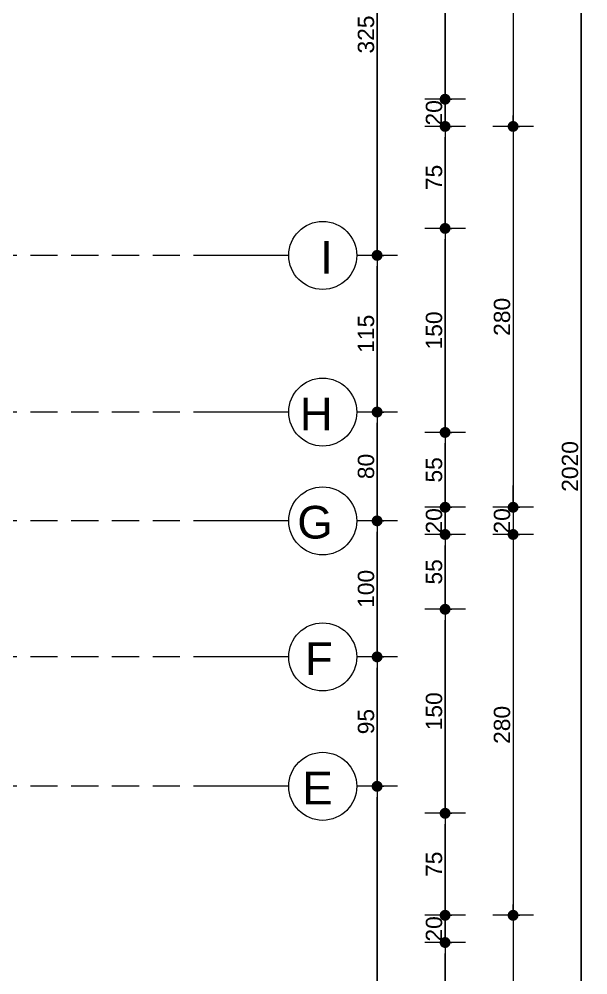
# Model space of a CAD drawing. Header units: millimetres. Extents: x 38129 to 72024, y -56282 to 16512.
# Drawn here: x 49981 to 50400, y -44474 to -43772 of the extents above; entities that cross this region are included whole.
import ezdxf

# ---------------------------------------------------------------- set-up
doc = ezdxf.new("R2010")
doc.units = ezdxf.units.MM
doc.linetypes.add('HIDDEN', pattern=[0.375, 0.25, -0.125])
doc.layers.add('AKS', color=55, linetype='HIDDEN', lineweight=0)
doc.layers.add('DIŞÖLÇÜ', color=37, linetype='Continuous', lineweight=0)
doc.styles.add('icdisolcu_yazi', font='arial.ttf')
doc.styles.get("Standard").update_dxf_attribs({"font": 'arial.ttf'})
doc.dimstyles.new('İç Ölçü', dxfattribs={"dimtxt": 12, "dimasz": 8, "dimexe": 5, "dimexo": 0, "dimgap": 2, "dimtad": 1, "dimdec": 0, "dimzin": 12, "dimdsep": 46, "dimtxsty": 'icdisolcu_yazi', "dimblk": 'DOT', "dimcen": 8, "dimdle": 5, "dimclrd": 256, "dimclre": 256, "dimclrt": 7, "dimadec": 0, "dimazin": 3, "dimtfac": 1, "dimtdec": 0, "dimtix": 1, "dimtmove": 2, "dimatfit": 3, "dimldrblk": 'DOT', "dimfxl": 0, "dimtolj": 1, "dimtzin": 0, "dimlwd": -1, "dimlwe": -1, "dimarcsym": 0})

# ---------------------------------------------------------------- blocks, each defined once
blk = doc.blocks.new('_Dot')
at = {"color": 0, "lineweight": -2}
blk.add_line((-0.5, 0), (-1, 0), dxfattribs=at)
at = {"color": 0, "lineweight": 30, "const_width": 0.5}
blk.add_lwpolyline([(-0.25, 0, 1), (0.25, 0, 1)], format="xyb", close=True, dxfattribs=at)
blk = doc.blocks.new('*D1192')
at = {"layer": 'Defpoints', "color": 0, "lineweight": 120, "transparency": 16777216}
for p in [(50244.67, -44335.6), (50244.67, -44335.6), (50244.67, -44660.43)]:
    blk.add_point(p, dxfattribs=at)
at = {"layer": 'DIŞÖLÇÜ', "transparency": 16777216}
for p, q in [((50244.67, -44335.6), (50249.67, -44335.6)), ((50244.67, -44660.43), (50249.67, -44660.43))]:
    blk.add_line(p, q, dxfattribs=at)
at = {"layer": 'DIŞÖLÇÜ', "linetype": 'Continuous', "transparency": 16777216}
blk.add_line((50244.67, -44652.43), (50244.67, -44343.6), dxfattribs=at)
at = {"layer": 'DIŞÖLÇÜ', "transparency": 16777216, "xscale": 8, "yscale": 8, "zscale": 8}
for p, rotation in [((50244.67, -44335.6), 90), ((50244.67, -44660.43), 270)]:
    blk.add_blockref('_Dot', p, dxfattribs=dict(at, rotation=rotation))
at = {"layer": 'DIŞÖLÇÜ', "color": 7, "transparency": 16777216, "insert": (50236.54, -44498.01), "char_height": 12, "attachment_point": 5, "rotation": 90, "style": 'icdisolcu_yazi'}
blk.add_mtext('\\A1;325', dxfattribs=at)
blk = doc.blocks.new('*D1193')
at = {"layer": 'Defpoints', "color": 0, "lineweight": 120, "transparency": 16777216}
for p in [(50244.67, -44240.43), (50244.67, -44240.43), (50244.67, -44335.6)]:
    blk.add_point(p, dxfattribs=at)
at = {"layer": 'DIŞÖLÇÜ', "transparency": 16777216}
for p, q in [((50244.67, -44240.43), (50249.67, -44240.43)), ((50244.67, -44335.6), (50249.67, -44335.6))]:
    blk.add_line(p, q, dxfattribs=at)
at = {"layer": 'DIŞÖLÇÜ', "linetype": 'Continuous', "transparency": 16777216}
blk.add_line((50244.67, -44327.6), (50244.67, -44248.43), dxfattribs=at)
at = {"layer": 'DIŞÖLÇÜ', "transparency": 16777216, "xscale": 8, "yscale": 8, "zscale": 8}
for p, rotation in [((50244.67, -44240.43), 90), ((50244.67, -44335.6), 270)]:
    blk.add_blockref('_Dot', p, dxfattribs=dict(at, rotation=rotation))
at = {"layer": 'DIŞÖLÇÜ', "color": 7, "transparency": 16777216, "insert": (50236.55, -44288.01), "char_height": 12, "attachment_point": 5, "rotation": 90, "style": 'icdisolcu_yazi'}
blk.add_mtext('\\A1;95', dxfattribs=at)
blk = doc.blocks.new('*D1194')
at = {"layer": 'Defpoints', "color": 0, "lineweight": 120, "transparency": 16777216}
for p in [(50244.67, -44140.43), (50244.67, -44140.43), (50244.67, -44240.43)]:
    blk.add_point(p, dxfattribs=at)
at = {"layer": 'DIŞÖLÇÜ', "transparency": 16777216}
for p, q in [((50244.67, -44140.43), (50249.67, -44140.43)), ((50244.67, -44240.43), (50249.67, -44240.43))]:
    blk.add_line(p, q, dxfattribs=at)
at = {"layer": 'DIŞÖLÇÜ', "linetype": 'Continuous', "transparency": 16777216}
blk.add_line((50244.67, -44232.43), (50244.67, -44148.43), dxfattribs=at)
at = {"layer": 'DIŞÖLÇÜ', "transparency": 16777216, "xscale": 8, "yscale": 8, "zscale": 8}
for p, rotation in [((50244.67, -44140.43), 90), ((50244.67, -44240.43), 270)]:
    blk.add_blockref('_Dot', p, dxfattribs=dict(at, rotation=rotation))
at = {"layer": 'DIŞÖLÇÜ', "color": 7, "transparency": 16777216, "insert": (50236.55, -44190.43), "char_height": 12, "attachment_point": 5, "rotation": 90, "style": 'icdisolcu_yazi'}
blk.add_mtext('\\A1;100', dxfattribs=at)
blk = doc.blocks.new('*D1195')
at = {"layer": 'Defpoints', "color": 0, "lineweight": 120, "transparency": 16777216}
for p in [(50244.67, -44060.43), (50244.67, -44060.43), (50244.67, -44140.43)]:
    blk.add_point(p, dxfattribs=at)
at = {"layer": 'DIŞÖLÇÜ', "transparency": 16777216}
for p, q in [((50244.67, -44060.43), (50249.67, -44060.43)), ((50244.67, -44140.43), (50249.67, -44140.43))]:
    blk.add_line(p, q, dxfattribs=at)
at = {"layer": 'DIŞÖLÇÜ', "linetype": 'Continuous', "transparency": 16777216}
blk.add_line((50244.67, -44132.43), (50244.67, -44068.43), dxfattribs=at)
at = {"layer": 'DIŞÖLÇÜ', "transparency": 16777216, "xscale": 8, "yscale": 8, "zscale": 8}
for p, rotation in [((50244.67, -44060.43), 90), ((50244.67, -44140.43), 270)]:
    blk.add_blockref('_Dot', p, dxfattribs=dict(at, rotation=rotation))
at = {"layer": 'DIŞÖLÇÜ', "color": 7, "transparency": 16777216, "insert": (50236.55, -44100.43), "char_height": 12, "attachment_point": 5, "rotation": 90, "style": 'icdisolcu_yazi'}
blk.add_mtext('\\A1;80', dxfattribs=at)
blk = doc.blocks.new('*D1196')
at = {"layer": 'Defpoints', "color": 0, "lineweight": 120, "transparency": 16777216}
for p in [(50244.67, -43945.25), (50244.67, -43945.25), (50244.67, -44060.43)]:
    blk.add_point(p, dxfattribs=at)
at = {"layer": 'DIŞÖLÇÜ', "transparency": 16777216}
for p, q in [((50244.67, -43945.25), (50249.67, -43945.25)), ((50244.67, -44060.43), (50249.67, -44060.43))]:
    blk.add_line(p, q, dxfattribs=at)
at = {"layer": 'DIŞÖLÇÜ', "linetype": 'Continuous', "transparency": 16777216}
blk.add_line((50244.67, -44052.43), (50244.67, -43953.25), dxfattribs=at)
at = {"layer": 'DIŞÖLÇÜ', "transparency": 16777216, "xscale": 8, "yscale": 8, "zscale": 8}
for p, rotation in [((50244.67, -43945.25), 90), ((50244.67, -44060.43), 270)]:
    blk.add_blockref('_Dot', p, dxfattribs=dict(at, rotation=rotation))
at = {"layer": 'DIŞÖLÇÜ', "color": 7, "transparency": 16777216, "insert": (50236.55, -44002.84), "char_height": 12, "attachment_point": 5, "rotation": 90, "style": 'icdisolcu_yazi'}
blk.add_mtext('\\A1;115', dxfattribs=at)
blk = doc.blocks.new('*D1197')
at = {"layer": 'Defpoints', "color": 0, "lineweight": 120, "transparency": 16777216}
for p in [(50244.67, -43620.43), (50244.67, -43620.43), (50244.67, -43945.25)]:
    blk.add_point(p, dxfattribs=at)
at = {"layer": 'DIŞÖLÇÜ', "transparency": 16777216}
for p, q in [((50244.67, -43620.43), (50249.67, -43620.43)), ((50244.67, -43945.25), (50249.67, -43945.25))]:
    blk.add_line(p, q, dxfattribs=at)
at = {"layer": 'DIŞÖLÇÜ', "linetype": 'Continuous', "transparency": 16777216}
blk.add_line((50244.67, -43937.25), (50244.67, -43628.43), dxfattribs=at)
at = {"layer": 'DIŞÖLÇÜ', "transparency": 16777216, "xscale": 8, "yscale": 8, "zscale": 8}
for p, rotation in [((50244.67, -43620.43), 90), ((50244.67, -43945.25), 270)]:
    blk.add_blockref('_Dot', p, dxfattribs=dict(at, rotation=rotation))
at = {"layer": 'DIŞÖLÇÜ', "color": 7, "transparency": 16777216, "insert": (50236.54, -43782.84), "char_height": 12, "attachment_point": 5, "rotation": 90, "style": 'icdisolcu_yazi'}
blk.add_mtext('\\A1;325', dxfattribs=at)
blk = doc.blocks.new('*D1309')
at = {"layer": 'Defpoints', "color": 0, "lineweight": 120, "transparency": 16777216}
for p in [(50294.67, -44450.43), (50294.67, -44450.43), (50294.67, -44740.44)]:
    blk.add_point(p, dxfattribs=at)
at = {"layer": 'DIŞÖLÇÜ', "transparency": 16777216}
for p, q in [((50294.67, -44450.43), (50299.67, -44450.43)), ((50294.67, -44740.44), (50299.67, -44740.44))]:
    blk.add_line(p, q, dxfattribs=at)
at = {"layer": 'DIŞÖLÇÜ', "linetype": 'Continuous', "transparency": 16777216}
blk.add_line((50294.67, -44732.44), (50294.67, -44458.43), dxfattribs=at)
at = {"layer": 'DIŞÖLÇÜ', "transparency": 16777216, "xscale": 8, "yscale": 8, "zscale": 8}
for p, rotation in [((50294.67, -44450.43), 90), ((50294.67, -44740.44), 270)]:
    blk.add_blockref('_Dot', p, dxfattribs=dict(at, rotation=rotation))
at = {"layer": 'DIŞÖLÇÜ', "color": 7, "transparency": 16777216, "insert": (50286.55, -44595.44), "char_height": 12, "attachment_point": 5, "rotation": 90, "style": 'icdisolcu_yazi'}
blk.add_mtext('\\A1;290', dxfattribs=at)
blk = doc.blocks.new('*D1310')
at = {"layer": 'Defpoints', "color": 0, "lineweight": 120, "transparency": 16777216}
for p in [(50294.67, -44430.43), (50294.67, -44430.43), (50294.67, -44450.43)]:
    blk.add_point(p, dxfattribs=at)
at = {"layer": 'DIŞÖLÇÜ', "linetype": 'Continuous', "transparency": 16777216}
for p, q in [((50294.67, -44422.43), (50294.67, -44414.43)), ((50294.67, -44450.43), (50294.67, -44430.43)), ((50294.67, -44458.43), (50294.67, -44466.43))]:
    blk.add_line(p, q, dxfattribs=at)
at = {"layer": 'DIŞÖLÇÜ', "transparency": 16777216}
for p, q in [((50294.67, -44430.43), (50299.67, -44430.43)), ((50294.67, -44450.43), (50299.67, -44450.43))]:
    blk.add_line(p, q, dxfattribs=at)
at = {"layer": 'DIŞÖLÇÜ', "transparency": 16777216, "xscale": 8, "yscale": 8, "zscale": 8}
for p, rotation in [((50294.67, -44430.43), 270), ((50294.67, -44450.43), 90)]:
    blk.add_blockref('_Dot', p, dxfattribs=dict(at, rotation=rotation))
at = {"layer": 'DIŞÖLÇÜ', "color": 7, "transparency": 16777216, "insert": (50286.55, -44440.43), "char_height": 12, "attachment_point": 5, "rotation": 90, "style": 'icdisolcu_yazi'}
blk.add_mtext('\\A1;20', dxfattribs=at)
blk = doc.blocks.new('*D1311')
at = {"layer": 'Defpoints', "color": 0, "lineweight": 120, "transparency": 16777216}
for p in [(50294.67, -44355.43), (50294.67, -44355.43), (50294.67, -44430.43)]:
    blk.add_point(p, dxfattribs=at)
at = {"layer": 'DIŞÖLÇÜ', "transparency": 16777216}
for p, q in [((50294.67, -44355.43), (50299.67, -44355.43)), ((50294.67, -44430.43), (50299.67, -44430.43))]:
    blk.add_line(p, q, dxfattribs=at)
at = {"layer": 'DIŞÖLÇÜ', "linetype": 'Continuous', "transparency": 16777216}
blk.add_line((50294.67, -44422.43), (50294.67, -44363.43), dxfattribs=at)
at = {"layer": 'DIŞÖLÇÜ', "transparency": 16777216, "xscale": 8, "yscale": 8, "zscale": 8}
for p, rotation in [((50294.67, -44355.43), 90), ((50294.67, -44430.43), 270)]:
    blk.add_blockref('_Dot', p, dxfattribs=dict(at, rotation=rotation))
at = {"layer": 'DIŞÖLÇÜ', "color": 7, "transparency": 16777216, "insert": (50286.57, -44392.93), "char_height": 12, "attachment_point": 5, "rotation": 90, "style": 'icdisolcu_yazi'}
blk.add_mtext('\\A1;75', dxfattribs=at)
blk = doc.blocks.new('*D1312')
at = {"layer": 'Defpoints', "color": 0, "lineweight": 120, "transparency": 16777216}
for p in [(50294.67, -44205.43), (50294.67, -44205.43), (50294.67, -44355.43)]:
    blk.add_point(p, dxfattribs=at)
at = {"layer": 'DIŞÖLÇÜ', "transparency": 16777216}
for p, q in [((50294.67, -44205.43), (50299.67, -44205.43)), ((50294.67, -44355.43), (50299.67, -44355.43))]:
    blk.add_line(p, q, dxfattribs=at)
at = {"layer": 'DIŞÖLÇÜ', "linetype": 'Continuous', "transparency": 16777216}
blk.add_line((50294.67, -44347.43), (50294.67, -44213.43), dxfattribs=at)
at = {"layer": 'DIŞÖLÇÜ', "transparency": 16777216, "xscale": 8, "yscale": 8, "zscale": 8}
for p, rotation in [((50294.67, -44205.43), 90), ((50294.67, -44355.43), 270)]:
    blk.add_blockref('_Dot', p, dxfattribs=dict(at, rotation=rotation))
at = {"layer": 'DIŞÖLÇÜ', "color": 7, "transparency": 16777216, "insert": (50286.55, -44280.43), "char_height": 12, "attachment_point": 5, "rotation": 90, "style": 'icdisolcu_yazi'}
blk.add_mtext('\\A1;150', dxfattribs=at)
blk = doc.blocks.new('*D1313')
at = {"layer": 'Defpoints', "color": 0, "lineweight": 120, "transparency": 16777216}
for p in [(50294.67, -44150.43), (50294.67, -44150.43), (50294.67, -44205.43)]:
    blk.add_point(p, dxfattribs=at)
at = {"layer": 'DIŞÖLÇÜ', "transparency": 16777216}
for p, q in [((50294.67, -44150.43), (50299.67, -44150.43)), ((50294.67, -44205.43), (50299.67, -44205.43))]:
    blk.add_line(p, q, dxfattribs=at)
at = {"layer": 'DIŞÖLÇÜ', "linetype": 'Continuous', "transparency": 16777216}
blk.add_line((50294.67, -44197.43), (50294.67, -44158.43), dxfattribs=at)
at = {"layer": 'DIŞÖLÇÜ', "transparency": 16777216, "xscale": 8, "yscale": 8, "zscale": 8}
for p, rotation in [((50294.67, -44150.43), 90), ((50294.67, -44205.43), 270)]:
    blk.add_blockref('_Dot', p, dxfattribs=dict(at, rotation=rotation))
at = {"layer": 'DIŞÖLÇÜ', "color": 7, "transparency": 16777216, "insert": (50286.57, -44177.93), "char_height": 12, "attachment_point": 5, "rotation": 90, "style": 'icdisolcu_yazi'}
blk.add_mtext('\\A1;55', dxfattribs=at)
blk = doc.blocks.new('*D1314')
at = {"layer": 'Defpoints', "color": 0, "lineweight": 120, "transparency": 16777216}
for p in [(50294.67, -44130.43), (50294.67, -44130.43), (50294.67, -44150.43)]:
    blk.add_point(p, dxfattribs=at)
at = {"layer": 'DIŞÖLÇÜ', "linetype": 'Continuous', "transparency": 16777216}
for p, q in [((50294.67, -44122.43), (50294.67, -44114.43)), ((50294.67, -44150.43), (50294.67, -44130.43)), ((50294.67, -44158.43), (50294.67, -44166.43))]:
    blk.add_line(p, q, dxfattribs=at)
at = {"layer": 'DIŞÖLÇÜ', "transparency": 16777216}
for p, q in [((50294.67, -44130.43), (50299.67, -44130.43)), ((50294.67, -44150.43), (50299.67, -44150.43))]:
    blk.add_line(p, q, dxfattribs=at)
at = {"layer": 'DIŞÖLÇÜ', "transparency": 16777216, "xscale": 8, "yscale": 8, "zscale": 8}
for p, rotation in [((50294.67, -44130.43), 270), ((50294.67, -44150.43), 90)]:
    blk.add_blockref('_Dot', p, dxfattribs=dict(at, rotation=rotation))
at = {"layer": 'DIŞÖLÇÜ', "color": 7, "transparency": 16777216, "insert": (50286.55, -44140.43), "char_height": 12, "attachment_point": 5, "rotation": 90, "style": 'icdisolcu_yazi'}
blk.add_mtext('\\A1;20', dxfattribs=at)
blk = doc.blocks.new('*D1315')
at = {"layer": 'Defpoints', "color": 0, "lineweight": 120, "transparency": 16777216}
for p in [(50294.67, -44075.42), (50294.67, -44075.42), (50294.67, -44130.43)]:
    blk.add_point(p, dxfattribs=at)
at = {"layer": 'DIŞÖLÇÜ', "transparency": 16777216}
for p, q in [((50294.67, -44075.42), (50299.67, -44075.42)), ((50294.67, -44130.43), (50299.67, -44130.43))]:
    blk.add_line(p, q, dxfattribs=at)
at = {"layer": 'DIŞÖLÇÜ', "linetype": 'Continuous', "transparency": 16777216}
blk.add_line((50294.67, -44122.43), (50294.67, -44083.42), dxfattribs=at)
at = {"layer": 'DIŞÖLÇÜ', "transparency": 16777216, "xscale": 8, "yscale": 8, "zscale": 8}
for p, rotation in [((50294.67, -44075.42), 90), ((50294.67, -44130.43), 270)]:
    blk.add_blockref('_Dot', p, dxfattribs=dict(at, rotation=rotation))
at = {"layer": 'DIŞÖLÇÜ', "color": 7, "transparency": 16777216, "insert": (50286.57, -44102.93), "char_height": 12, "attachment_point": 5, "rotation": 90, "style": 'icdisolcu_yazi'}
blk.add_mtext('\\A1;55', dxfattribs=at)
blk = doc.blocks.new('*D1316')
at = {"layer": 'Defpoints', "color": 0, "lineweight": 120, "transparency": 16777216}
for p in [(50294.67, -43925.42), (50294.67, -43925.42), (50294.67, -44075.42)]:
    blk.add_point(p, dxfattribs=at)
at = {"layer": 'DIŞÖLÇÜ', "transparency": 16777216}
for p, q in [((50294.67, -43925.42), (50299.67, -43925.42)), ((50294.67, -44075.42), (50299.67, -44075.42))]:
    blk.add_line(p, q, dxfattribs=at)
at = {"layer": 'DIŞÖLÇÜ', "linetype": 'Continuous', "transparency": 16777216}
blk.add_line((50294.67, -44067.42), (50294.67, -43933.42), dxfattribs=at)
at = {"layer": 'DIŞÖLÇÜ', "transparency": 16777216, "xscale": 8, "yscale": 8, "zscale": 8}
for p, rotation in [((50294.67, -43925.42), 90), ((50294.67, -44075.42), 270)]:
    blk.add_blockref('_Dot', p, dxfattribs=dict(at, rotation=rotation))
at = {"layer": 'DIŞÖLÇÜ', "color": 7, "transparency": 16777216, "insert": (50286.55, -44000.42), "char_height": 12, "attachment_point": 5, "rotation": 90, "style": 'icdisolcu_yazi'}
blk.add_mtext('\\A1;150', dxfattribs=at)
blk = doc.blocks.new('*D1317')
at = {"layer": 'Defpoints', "color": 0, "lineweight": 120, "transparency": 16777216}
for p in [(50294.67, -43850.43), (50294.67, -43850.43), (50294.67, -43925.42)]:
    blk.add_point(p, dxfattribs=at)
at = {"layer": 'DIŞÖLÇÜ', "transparency": 16777216}
for p, q in [((50294.67, -43850.43), (50299.67, -43850.43)), ((50294.67, -43925.42), (50299.67, -43925.42))]:
    blk.add_line(p, q, dxfattribs=at)
at = {"layer": 'DIŞÖLÇÜ', "linetype": 'Continuous', "transparency": 16777216}
blk.add_line((50294.67, -43917.42), (50294.67, -43858.43), dxfattribs=at)
at = {"layer": 'DIŞÖLÇÜ', "transparency": 16777216, "xscale": 8, "yscale": 8, "zscale": 8}
for p, rotation in [((50294.67, -43850.43), 90), ((50294.67, -43925.42), 270)]:
    blk.add_blockref('_Dot', p, dxfattribs=dict(at, rotation=rotation))
at = {"layer": 'DIŞÖLÇÜ', "color": 7, "transparency": 16777216, "insert": (50286.57, -43887.93), "char_height": 12, "attachment_point": 5, "rotation": 90, "style": 'icdisolcu_yazi'}
blk.add_mtext('\\A1;75', dxfattribs=at)
blk = doc.blocks.new('*D1318')
at = {"layer": 'Defpoints', "color": 0, "lineweight": 120, "transparency": 16777216}
for p in [(50294.67, -43830.43), (50294.67, -43830.43), (50294.67, -43850.43)]:
    blk.add_point(p, dxfattribs=at)
at = {"layer": 'DIŞÖLÇÜ', "linetype": 'Continuous', "transparency": 16777216}
for p, q in [((50294.67, -43822.43), (50294.67, -43814.43)), ((50294.67, -43850.43), (50294.67, -43830.43)), ((50294.67, -43858.43), (50294.67, -43866.43))]:
    blk.add_line(p, q, dxfattribs=at)
at = {"layer": 'DIŞÖLÇÜ', "transparency": 16777216}
for p, q in [((50294.67, -43830.43), (50299.67, -43830.43)), ((50294.67, -43850.43), (50299.67, -43850.43))]:
    blk.add_line(p, q, dxfattribs=at)
at = {"layer": 'DIŞÖLÇÜ', "transparency": 16777216, "xscale": 8, "yscale": 8, "zscale": 8}
for p, rotation in [((50294.67, -43830.43), 270), ((50294.67, -43850.43), 90)]:
    blk.add_blockref('_Dot', p, dxfattribs=dict(at, rotation=rotation))
at = {"layer": 'DIŞÖLÇÜ', "color": 7, "transparency": 16777216, "insert": (50286.55, -43840.43), "char_height": 12, "attachment_point": 5, "rotation": 90, "style": 'icdisolcu_yazi'}
blk.add_mtext('\\A1;20', dxfattribs=at)
blk = doc.blocks.new('*D1319')
at = {"layer": 'Defpoints', "color": 0, "lineweight": 120, "transparency": 16777216}
for p in [(50294.67, -43540.41), (50294.67, -43540.41), (50294.67, -43830.43)]:
    blk.add_point(p, dxfattribs=at)
at = {"layer": 'DIŞÖLÇÜ', "transparency": 16777216}
for p, q in [((50294.67, -43540.41), (50299.67, -43540.41)), ((50294.67, -43830.43), (50299.67, -43830.43))]:
    blk.add_line(p, q, dxfattribs=at)
at = {"layer": 'DIŞÖLÇÜ', "linetype": 'Continuous', "transparency": 16777216}
blk.add_line((50294.67, -43822.43), (50294.67, -43548.41), dxfattribs=at)
at = {"layer": 'DIŞÖLÇÜ', "transparency": 16777216, "xscale": 8, "yscale": 8, "zscale": 8}
for p, rotation in [((50294.67, -43540.41), 90), ((50294.67, -43830.43), 270)]:
    blk.add_blockref('_Dot', p, dxfattribs=dict(at, rotation=rotation))
at = {"layer": 'DIŞÖLÇÜ', "color": 7, "transparency": 16777216, "insert": (50286.55, -43685.42), "char_height": 12, "attachment_point": 5, "rotation": 90, "style": 'icdisolcu_yazi'}
blk.add_mtext('\\A1;290', dxfattribs=at)
blk = doc.blocks.new('*D1330')
at = {"layer": 'Defpoints', "color": 0, "lineweight": 120, "transparency": 16777216}
for p in [(50344.67, -43500.41), (50344.67, -43850.43), (50344.67, -43850.43)]:
    blk.add_point(p, dxfattribs=at)
at = {"layer": 'DIŞÖLÇÜ', "transparency": 16777216}
for p, q in [((50344.67, -43500.41), (50349.67, -43500.41)), ((50344.67, -43850.43), (50349.67, -43850.43))]:
    blk.add_line(p, q, dxfattribs=at)
at = {"layer": 'DIŞÖLÇÜ', "linetype": 'Continuous', "transparency": 16777216}
blk.add_line((50344.67, -43508.41), (50344.67, -43842.43), dxfattribs=at)
at = {"layer": 'DIŞÖLÇÜ', "transparency": 16777216, "xscale": 8, "yscale": 8, "zscale": 8}
for p, rotation in [((50344.67, -43500.41), 90), ((50344.67, -43850.43), 270)]:
    blk.add_blockref('_Dot', p, dxfattribs=dict(at, rotation=rotation))
at = {"layer": 'DIŞÖLÇÜ', "color": 7, "transparency": 16777216, "insert": (50336.54, -43675.42), "char_height": 12, "attachment_point": 5, "rotation": 90, "style": 'icdisolcu_yazi'}
blk.add_mtext('\\A1;350', dxfattribs=at)
blk = doc.blocks.new('*D1331')
at = {"layer": 'Defpoints', "color": 0, "lineweight": 120, "transparency": 16777216}
for p in [(50344.67, -43850.43), (50344.67, -44130.43), (50344.67, -44130.43)]:
    blk.add_point(p, dxfattribs=at)
at = {"layer": 'DIŞÖLÇÜ', "transparency": 16777216}
for p, q in [((50344.67, -43850.43), (50349.67, -43850.43)), ((50344.67, -44130.43), (50349.67, -44130.43))]:
    blk.add_line(p, q, dxfattribs=at)
at = {"layer": 'DIŞÖLÇÜ', "linetype": 'Continuous', "transparency": 16777216}
blk.add_line((50344.67, -43858.43), (50344.67, -44122.43), dxfattribs=at)
at = {"layer": 'DIŞÖLÇÜ', "transparency": 16777216, "xscale": 8, "yscale": 8, "zscale": 8}
for p, rotation in [((50344.67, -43850.43), 90), ((50344.67, -44130.43), 270)]:
    blk.add_blockref('_Dot', p, dxfattribs=dict(at, rotation=rotation))
at = {"layer": 'DIŞÖLÇÜ', "color": 7, "transparency": 16777216, "insert": (50336.55, -43990.43), "char_height": 12, "attachment_point": 5, "rotation": 90, "style": 'icdisolcu_yazi'}
blk.add_mtext('\\A1;280', dxfattribs=at)
blk = doc.blocks.new('*D1332')
at = {"layer": 'Defpoints', "color": 0, "lineweight": 120, "transparency": 16777216}
for p in [(50344.67, -44130.43), (50344.67, -44150.43), (50344.67, -44150.43)]:
    blk.add_point(p, dxfattribs=at)
at = {"layer": 'DIŞÖLÇÜ', "linetype": 'Continuous', "transparency": 16777216}
for p, q in [((50344.67, -44122.43), (50344.67, -44114.43)), ((50344.67, -44130.43), (50344.67, -44150.43)), ((50344.67, -44158.43), (50344.67, -44166.43))]:
    blk.add_line(p, q, dxfattribs=at)
at = {"layer": 'DIŞÖLÇÜ', "transparency": 16777216}
for p, q in [((50344.67, -44130.43), (50349.67, -44130.43)), ((50344.67, -44150.43), (50349.67, -44150.43))]:
    blk.add_line(p, q, dxfattribs=at)
at = {"layer": 'DIŞÖLÇÜ', "transparency": 16777216, "xscale": 8, "yscale": 8, "zscale": 8}
for p, rotation in [((50344.67, -44130.43), 270), ((50344.67, -44150.43), 90)]:
    blk.add_blockref('_Dot', p, dxfattribs=dict(at, rotation=rotation))
at = {"layer": 'DIŞÖLÇÜ', "color": 7, "transparency": 16777216, "insert": (50336.55, -44140.43), "char_height": 12, "attachment_point": 5, "rotation": 90, "style": 'icdisolcu_yazi'}
blk.add_mtext('\\A1;20', dxfattribs=at)
blk = doc.blocks.new('*D1333')
at = {"layer": 'Defpoints', "color": 0, "lineweight": 120, "transparency": 16777216}
for p in [(50344.67, -44150.43), (50344.67, -44430.43), (50344.67, -44430.43)]:
    blk.add_point(p, dxfattribs=at)
at = {"layer": 'DIŞÖLÇÜ', "transparency": 16777216}
for p, q in [((50344.67, -44150.43), (50349.67, -44150.43)), ((50344.67, -44430.43), (50349.67, -44430.43))]:
    blk.add_line(p, q, dxfattribs=at)
at = {"layer": 'DIŞÖLÇÜ', "linetype": 'Continuous', "transparency": 16777216}
blk.add_line((50344.67, -44158.43), (50344.67, -44422.43), dxfattribs=at)
at = {"layer": 'DIŞÖLÇÜ', "transparency": 16777216, "xscale": 8, "yscale": 8, "zscale": 8}
for p, rotation in [((50344.67, -44150.43), 90), ((50344.67, -44430.43), 270)]:
    blk.add_blockref('_Dot', p, dxfattribs=dict(at, rotation=rotation))
at = {"layer": 'DIŞÖLÇÜ', "color": 7, "transparency": 16777216, "insert": (50336.55, -44290.43), "char_height": 12, "attachment_point": 5, "rotation": 90, "style": 'icdisolcu_yazi'}
blk.add_mtext('\\A1;280', dxfattribs=at)
blk = doc.blocks.new('*D1334')
at = {"layer": 'Defpoints', "color": 0, "lineweight": 120, "transparency": 16777216}
for p in [(50344.67, -44430.43), (50344.67, -44780.44), (50344.67, -44780.44)]:
    blk.add_point(p, dxfattribs=at)
at = {"layer": 'DIŞÖLÇÜ', "transparency": 16777216}
for p, q in [((50344.67, -44430.43), (50349.67, -44430.43)), ((50344.67, -44780.44), (50349.67, -44780.44))]:
    blk.add_line(p, q, dxfattribs=at)
at = {"layer": 'DIŞÖLÇÜ', "linetype": 'Continuous', "transparency": 16777216}
blk.add_line((50344.67, -44438.43), (50344.67, -44772.44), dxfattribs=at)
at = {"layer": 'DIŞÖLÇÜ', "transparency": 16777216, "xscale": 8, "yscale": 8, "zscale": 8}
for p, rotation in [((50344.67, -44430.43), 90), ((50344.67, -44780.44), 270)]:
    blk.add_blockref('_Dot', p, dxfattribs=dict(at, rotation=rotation))
at = {"layer": 'DIŞÖLÇÜ', "color": 7, "transparency": 16777216, "insert": (50336.54, -44605.43), "char_height": 12, "attachment_point": 5, "rotation": 90, "style": 'icdisolcu_yazi'}
blk.add_mtext('\\A1;350', dxfattribs=at)
blk = doc.blocks.new('*D1336')
at = {"layer": 'Defpoints', "color": 0, "lineweight": 120, "transparency": 16777216}
for p in [(50394.67, -43090.4), (50394.67, -43090.4), (50394.67, -45110.44)]:
    blk.add_point(p, dxfattribs=at)
at = {"layer": 'DIŞÖLÇÜ', "transparency": 16777216}
for p, q in [((50394.67, -43090.4), (50399.67, -43090.4)), ((50394.67, -45110.44), (50399.67, -45110.44))]:
    blk.add_line(p, q, dxfattribs=at)
at = {"layer": 'DIŞÖLÇÜ', "linetype": 'Continuous', "transparency": 16777216}
blk.add_line((50394.67, -45102.44), (50394.67, -43098.4), dxfattribs=at)
at = {"layer": 'DIŞÖLÇÜ', "transparency": 16777216, "xscale": 8, "yscale": 8, "zscale": 8}
for p, rotation in [((50394.67, -43090.4), 90), ((50394.67, -45110.44), 270)]:
    blk.add_blockref('_Dot', p, dxfattribs=dict(at, rotation=rotation))
at = {"layer": 'DIŞÖLÇÜ', "color": 7, "transparency": 16777216, "insert": (50386.55, -44100.42), "char_height": 12, "attachment_point": 5, "rotation": 90, "style": 'icdisolcu_yazi'}
blk.add_mtext('\\A1;2020', dxfattribs=at)

msp = doc.modelspace()

# ---------------------------------------------------------------- linework, layer by layer
at = {"layer": 'AKS', "ltscale": 80}
for p, q in [((50129.67, -43945.25), (48049.48, -43945.25)), ((50129.67, -44060.43), (48049.48, -44060.43)), ((50129.67, -44140.43), (48049.48, -44140.43)), ((50129.67, -44240.43), (48049.48, -44240.43)), ((50129.67, -44335.6), (48049.48, -44335.6))]:
    msp.add_line(p, q, dxfattribs=at)
at = {"layer": 'DIŞÖLÇÜ'}
for p, q in [((50244.67, -43040.4), (50244.67, -45160.44)), ((50294.67, -43040.4), (50294.67, -45160.44)), ((50344.67, -43040.4), (50344.67, -45160.44)), ((50394.67, -43040.4), (50394.67, -45160.44)), ((50309.67, -43830.43), (50279.67, -43830.43)), ((50309.67, -43850.43), (50279.67, -43850.43)), ((50359.67, -43850.43), (50329.67, -43850.43)), ((50309.67, -43925.42), (50279.67, -43925.42)), ((50179.67, -43945.25), (50129.67, -43945.25)), ((50259.67, -43945.25), (50229.67, -43945.25)), ((50179.67, -44060.43), (50129.67, -44060.43)), ((50259.67, -44060.43), (50229.67, -44060.43)), ((50309.67, -44075.42), (50279.67, -44075.42)), ((50309.67, -44130.43), (50279.67, -44130.43)), ((50359.67, -44130.43), (50329.67, -44130.43)), ((50179.67, -44140.43), (50129.67, -44140.43)), ((50259.67, -44140.43), (50229.67, -44140.43)), ((50309.67, -44150.43), (50279.67, -44150.43)), ((50359.67, -44150.43), (50329.67, -44150.43)), ((50309.67, -44205.43), (50279.67, -44205.43)), ((50179.67, -44240.43), (50129.67, -44240.43)), ((50259.67, -44240.43), (50229.67, -44240.43)), ((50179.67, -44335.6), (50129.67, -44335.6)), ((50259.67, -44335.6), (50229.67, -44335.6)), ((50309.67, -44355.43), (50279.67, -44355.43)), ((50309.67, -44430.43), (50279.67, -44430.43)), ((50359.67, -44430.43), (50329.67, -44430.43)), ((50309.67, -44450.43), (50279.67, -44450.43))]:
    msp.add_line(p, q, dxfattribs=at)
for centre in [(50204.67, -43945.25), (50204.67, -44060.43), (50204.67, -44140.43), (50204.67, -44240.43), (50204.67, -44335.6)]:
    msp.add_circle(centre, 25, dxfattribs=at)

# ---------------------------------------------------------------- texts
at = {"layer": 'DIŞÖLÇÜ', "char_height": 24, "width": 425.6226, "attachment_point": 9, "rotation": 0}
for s, insert in [('I', (50212.05, -43958.58)), ('H', (50212.05, -44073.76)), ('G', (50212.05, -44153.76)), ('F', (50212.05, -44253.76)), ('E', (50212.05, -44348.93))]:
    msp.add_mtext(s, dxfattribs=dict(at, insert=insert))

# ---------------------------------------------------------------- dimensions: what is measured, and where the dimension line sits
at = {"layer": 'DIŞÖLÇÜ'}
for base, p1, p2, picture, middle in [((50394.67, -43090.4), (50394.67, -45110.44), (50394.67, -43090.4), '*D1336', (50386.55, -44100.42)), ((50344.67, -43850.43), (50344.67, -43500.41), (50344.67, -43850.43), '*D1330', (50336.54, -43675.42)), ((50294.67, -43540.41), (50294.67, -43830.43), (50294.67, -43540.41), '*D1319', (50286.55, -43685.42)), ((50244.67, -43620.43), (50244.67, -43945.25), (50244.67, -43620.43), '*D1197', (50236.54, -43782.84)), ((50294.67, -43830.43), (50294.67, -43850.43), (50294.67, -43830.43), '*D1318', (50286.55, -43840.43)), ((50294.67, -43850.43), (50294.67, -43925.42), (50294.67, -43850.43), '*D1317', (50286.57, -43887.93)), ((50344.67, -44130.43), (50344.67, -43850.43), (50344.67, -44130.43), '*D1331', (50336.55, -43990.43)), ((50294.67, -43925.42), (50294.67, -44075.42), (50294.67, -43925.42), '*D1316', (50286.55, -44000.42)), ((50244.67, -43945.25), (50244.67, -44060.43), (50244.67, -43945.25), '*D1196', (50236.55, -44002.84)), ((50244.67, -44060.43), (50244.67, -44140.43), (50244.67, -44060.43), '*D1195', (50236.55, -44100.43)), ((50294.67, -44075.42), (50294.67, -44130.43), (50294.67, -44075.42), '*D1315', (50286.57, -44102.93)), ((50294.67, -44130.43), (50294.67, -44150.43), (50294.67, -44130.43), '*D1314', (50286.55, -44140.43)), ((50344.67, -44150.43), (50344.67, -44130.43), (50344.67, -44150.43), '*D1332', (50336.55, -44140.43)), ((50244.67, -44140.43), (50244.67, -44240.43), (50244.67, -44140.43), '*D1194', (50236.55, -44190.43)), ((50294.67, -44150.43), (50294.67, -44205.43), (50294.67, -44150.43), '*D1313', (50286.57, -44177.93)), ((50344.67, -44430.43), (50344.67, -44150.43), (50344.67, -44430.43), '*D1333', (50336.55, -44290.43)), ((50294.67, -44205.43), (50294.67, -44355.43), (50294.67, -44205.43), '*D1312', (50286.55, -44280.43)), ((50244.67, -44240.43), (50244.67, -44335.6), (50244.67, -44240.43), '*D1193', (50236.55, -44288.01)), ((50244.67, -44335.6), (50244.67, -44660.43), (50244.67, -44335.6), '*D1192', (50236.54, -44498.01)), ((50294.67, -44355.43), (50294.67, -44430.43), (50294.67, -44355.43), '*D1311', (50286.57, -44392.93)), ((50294.67, -44430.43), (50294.67, -44450.43), (50294.67, -44430.43), '*D1310', (50286.55, -44440.43)), ((50344.67, -44780.44), (50344.67, -44430.43), (50344.67, -44780.44), '*D1334', (50336.54, -44605.43)), ((50294.67, -44450.43), (50294.67, -44740.44), (50294.67, -44450.43), '*D1309', (50286.55, -44595.44))]:
    dim = msp.add_linear_dim(base=base, p1=p1, p2=p2, angle=90, dimstyle='İç Ölçü', dxfattribs=at)
    dim.commit()
    dim.dimension.update_dxf_attribs({"geometry": picture, "text_midpoint": middle})

doc.saveas('drawing.dxf')
